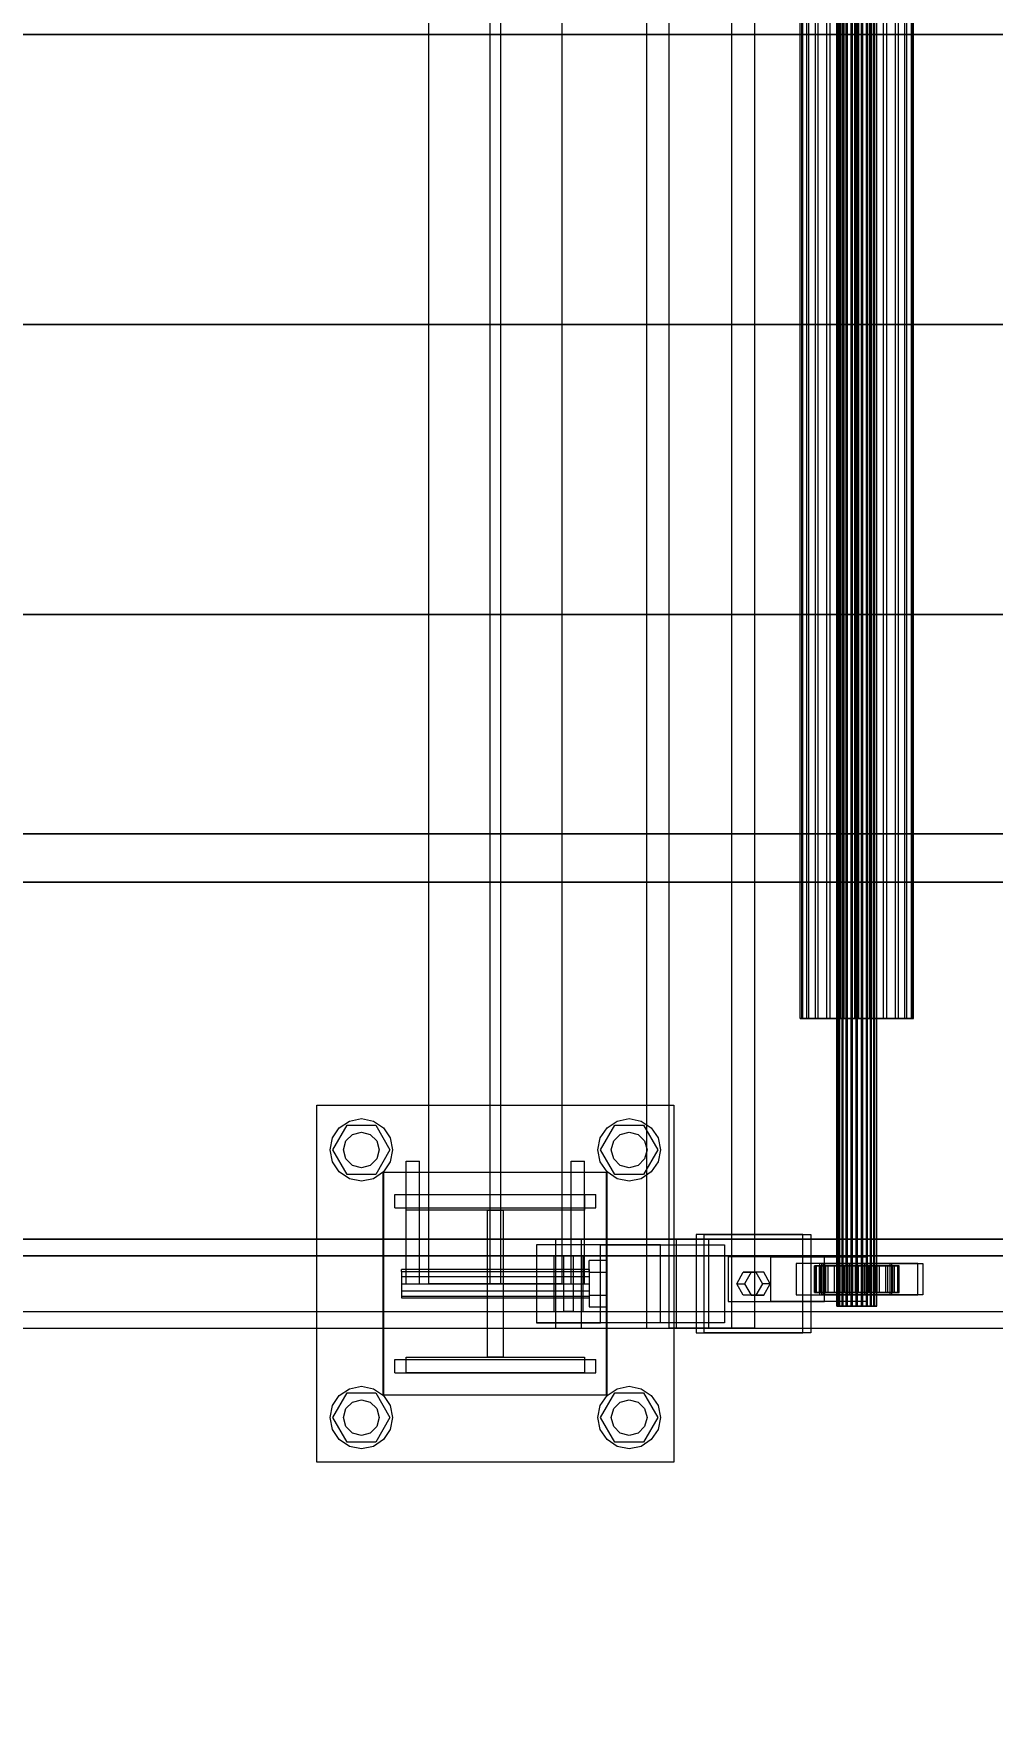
# Model space of a CAD drawing. Header units: millimetres. Extents: x -191664 to 191490, y -197311 to 10263.
# Drawn here: x 22169 to 22599, y -18620 to -17870 of the extents above; entities that cross this region are included whole.
import ezdxf

# ---------------------------------------------------------------- set-up
doc = ezdxf.new("R2010")
doc.units = ezdxf.units.MM
doc.layers.add('COTAS_INSTALACION_P', color=30, linetype='Continuous', lineweight=0)
doc.layers.add('superior_C02', color=7, linetype='Continuous', lineweight=0)
doc.dimstyles.new('PLANTA_100', dxfattribs={"dimtxt": 250, "dimasz": 150, "dimexe": 150, "dimexo": 80, "dimgap": 100, "dimtad": 1, "dimtih": 1, "dimtoh": 1, "dimdec": 1, "dimdsep": 46, "dimcen": 0.09, "dimclrd": 1, "dimclre": 1, "dimclrt": 1, "dimadec": 0, "dimazin": 0, "dimtfac": 1, "dimtdec": 4, "dimtofl": 0, "dimtmove": 0, "dimatfit": 3, "dimfxl": 1, "dimtolj": 1, "dimtzin": 0, "dimarcsym": 0})

# ---------------------------------------------------------------- blocks, each defined once
blk = doc.blocks.new('*D5')
at = {"layer": 'COTAS_INSTALACION_P', "color": 1, "lineweight": -2, "transparency": 16777216}
for p, q in [((-1000, -18080), (-1000, -25850)), ((60117.12, -18080), (60117.12, -25850)), ((-850, -25700), (59967.12, -25700))]:
    blk.add_line(p, q, dxfattribs=at)
at = {"layer": 'COTAS_INSTALACION_P', "color": 1, "transparency": 16777216}
for points in [[(-850, -25675), (-850, -25725), (-1000, -25700)], [(59967.12, -25675), (59967.12, -25725), (60117.12, -25700)]]:
    blk.add_solid(points, dxfattribs=at)
at = {"layer": 'Defpoints', "color": 0, "transparency": 16777216}
for p in [(-1000, -18000), (60117.12, -18000), (60117.12, -25700)]:
    blk.add_point(p, dxfattribs=at)

msp = doc.modelspace()

# ---------------------------------------------------------------- linework, layer by layer
at = {"layer": 'superior_C02', "color": 139, "true_color": 0x354b57}
for p, q in [((22443.49, -17550), (22443.49, -18450)), ((22453.72, -18450), (22453.72, -17550)), ((22481.75, -18450), (22481.75, -17550)), ((22491.98, -17550), (22491.98, -18450)), ((22345.76, -17570), (22345.76, -18430)), ((22373.26, -17570), (22373.26, -18430)), ((22378.26, -18430), (22378.26, -17570)), ((22405.76, -18430), (22405.76, -17570)), ((22335.76, -18397), (22335.76, -18390)), ((22335.76, -18390), (22415.76, -18390)), ((22415.76, -18390), (22415.76, -18397)), ((22415.76, -18397), (22335.76, -18397)), ((22372.26, -18463), (22372.26, -18397)), ((22372.26, -18397), (22379.26, -18397)), ((22379.26, -18397), (22379.26, -18463)), ((22513.64, -18408), (22465.83, -18408)), ((22465.83, -18408), (22465.83, -18452)), ((22469.33, -18408), (22465.83, -18408)), ((22469.33, -18452), (22469.33, -18408)), ((22469.33, -18408), (22517.15, -18408)), ((22513.64, -18452), (22513.64, -18408)), ((22513.64, -18408), (22517.15, -18408)), ((22517.15, -18408), (22517.15, -18452)), ((22402.71, -18410), (21255.1, -18410)), ((21266.79, -18410), (22414.4, -18410)), ((22456.78, -18410), (21309.17, -18410)), ((21323.78, -18410), (22471.39, -18410)), ((22422.9, -18412.5), (22394.21, -18412.5)), ((22394.21, -18412.5), (22394.21, -18447.5)), ((22449.74, -18412.5), (22394.21, -18412.5)), ((22402.71, -18410), (22402.71, -18450)), ((22414.4, -18410), (22402.71, -18410)), ((23550.31, -18410), (22402.71, -18410)), ((22414.4, -18450), (22414.4, -18410)), ((22414.4, -18410), (23562, -18410)), ((22422.9, -18447.5), (22422.9, -18412.5)), ((22422.9, -18412.5), (22478.43, -18412.5)), ((22449.74, -18447.5), (22449.74, -18412.5)), ((22449.74, -18412.5), (22478.43, -18412.5)), ((22456.78, -18410), (22456.78, -18450)), ((22471.39, -18410), (22456.78, -18410)), ((23604.38, -18410), (22456.78, -18410)), ((22471.39, -18450), (22471.39, -18410)), ((22471.39, -18410), (23618.99, -18410)), ((22478.43, -18412.5), (22478.43, -18447.5)), ((22401.98, -18417.5), (21309.9, -18417.5)), ((21323.05, -18417.5), (22415.13, -18417.5)), ((22401.98, -18417.5), (22401.98, -18442.5)), ((22415.13, -18417.5), (22401.98, -18417.5)), ((22406.47, -18417.5), (22410.64, -18417.5)), ((22406.47, -18442.5), (22406.47, -18417.5)), ((23609.6, -18417.5), (22406.47, -18417.5)), ((22410.64, -18417.5), (22410.64, -18442.5)), ((22410.64, -18417.5), (23613.77, -18417.5)), ((22415.13, -18442.5), (22415.13, -18417.5)), ((22499.3, -18418), (22480.17, -18418)), ((22480.17, -18418), (22480.17, -18438)), ((22523.29, -18418), (22480.17, -18418)), ((22499.3, -18438), (22499.3, -18418)), ((22499.3, -18418), (22542.42, -18418)), ((22522.13, -18421), (22510.65, -18421)), ((22510.65, -18421), (22510.65, -18435)), ((22522.92, -18421), (22510.65, -18421)), ((22565.08, -18421), (22521.09, -18421)), ((22521.09, -18421), (22521.09, -18435)), ((22523.43, -18421), (22521.09, -18421)), ((22522.13, -18435), (22522.13, -18421)), ((22522.13, -18421), (22534.4, -18421)), ((22522.92, -18435), (22522.92, -18421)), ((22522.92, -18421), (22534.4, -18421)), ((22523.29, -18438), (22523.29, -18418)), ((22523.29, -18418), (22542.42, -18418)), ((22523.43, -18435), (22523.43, -18421)), ((22523.43, -18421), (22567.42, -18421)), ((22534.4, -18421), (22534.4, -18435)), ((22552.73, -18421), (22541.25, -18421)), ((22541.25, -18421), (22541.25, -18435)), ((22553.53, -18421), (22541.25, -18421)), ((22542.42, -18418), (22542.42, -18438)), ((22552.73, -18435), (22552.73, -18421)), ((22552.73, -18421), (22565, -18421)), ((22553.53, -18435), (22553.53, -18421)), ((22553.53, -18421), (22565, -18421)), ((22565, -18421), (22565, -18435)), ((22565.08, -18435), (22565.08, -18421)), ((22565.08, -18421), (22567.42, -18421)), ((22567.42, -18421), (22567.42, -18435)), ((22405.76, -18430), (22345.76, -18430)), ((22378.26, -18430), (22373.26, -18430)), ((22480.17, -18438), (22499.3, -18438)), ((22480.17, -18438), (22523.29, -18438)), ((22542.42, -18438), (22499.3, -18438)), ((22510.65, -18435), (22522.13, -18435)), ((22510.65, -18435), (22522.92, -18435)), ((22521.09, -18435), (22565.08, -18435)), ((22521.09, -18435), (22523.43, -18435)), ((22534.4, -18435), (22522.13, -18435)), ((22534.4, -18435), (22522.92, -18435)), ((22542.42, -18438), (22523.29, -18438)), ((22567.42, -18435), (22523.43, -18435)), ((22541.25, -18435), (22552.73, -18435)), ((22541.25, -18435), (22553.53, -18435)), ((22565, -18435), (22552.73, -18435)), ((22565, -18435), (22553.53, -18435)), ((22567.42, -18435), (22565.08, -18435)), ((21309.9, -18442.5), (22401.98, -18442.5)), ((21323.05, -18442.5), (22415.13, -18442.5)), ((22401.98, -18442.5), (22415.13, -18442.5)), ((22410.64, -18442.5), (22406.47, -18442.5)), ((22406.47, -18442.5), (23609.6, -18442.5)), ((22410.64, -18442.5), (23613.77, -18442.5)), ((21255.1, -18450), (22402.71, -18450)), ((21266.79, -18450), (22414.4, -18450)), ((21309.17, -18450), (22456.78, -18450)), ((21323.78, -18450), (22471.39, -18450)), ((22394.21, -18447.5), (22422.9, -18447.5)), ((22449.74, -18447.5), (22394.21, -18447.5)), ((22402.71, -18450), (22414.4, -18450)), ((22402.71, -18450), (23550.31, -18450)), ((22414.4, -18450), (23562, -18450)), ((22478.43, -18447.5), (22422.9, -18447.5)), ((22443.49, -18450), (22481.75, -18450)), ((22443.49, -18450), (22453.72, -18450)), ((22478.43, -18447.5), (22449.74, -18447.5)), ((22491.98, -18450), (22453.72, -18450)), ((22456.78, -18450), (22471.39, -18450)), ((22456.78, -18450), (23604.38, -18450)), ((22465.83, -18452), (22513.64, -18452)), ((22465.83, -18452), (22469.33, -18452)), ((22517.15, -18452), (22469.33, -18452)), ((22471.39, -18450), (23618.99, -18450)), ((22491.98, -18450), (22481.75, -18450)), ((22517.15, -18452), (22513.64, -18452)), ((22335.76, -18470), (22335.76, -18463)), ((22335.76, -18463), (22415.76, -18463)), ((22379.26, -18463), (22372.26, -18463)), ((22415.76, -18463), (22415.76, -18470)), ((22415.76, -18470), (22335.76, -18470))]:
    msp.add_line(p, q, dxfattribs=at)
at = {"layer": 'superior_C02', "color": 9, "true_color": 0xbac6cb}
for p, q in [((22528.83, -18440), (22528.83, -17560)), ((22529.06, -18440), (22529.06, -17560)), ((22529.22, -18440), (22529.22, -17560)), ((22529.88, -18440), (22529.88, -17560)), ((22530.19, -18440), (22530.19, -17560)), ((22531.24, -18440), (22531.24, -17560)), ((22531.69, -18440), (22531.69, -17560)), ((22533.06, -18440), (22533.06, -17560)), ((22533.6, -18440), (22533.6, -17560)), ((22535.2, -18440), (22535.2, -17560)), ((22535.8, -18440), (22535.8, -17560)), ((22537.51, -18440), (22537.51, -17560)), ((22538.14, -18440), (22538.14, -17560)), ((22539.85, -18440), (22539.85, -17560)), ((22540.46, -18440), (22540.46, -17560)), ((22542.05, -18440), (22542.05, -17560)), ((22542.59, -18440), (22542.59, -17560)), ((22543.96, -18440), (22543.96, -17560)), ((22544.41, -18440), (22544.41, -17560)), ((22545.46, -18440), (22545.46, -17560)), ((22545.77, -18440), (22545.77, -17560)), ((22546.43, -17560), (22546.43, -18440)), ((22546.6, -18440), (22546.6, -17560)), ((22546.82, -18440), (22546.82, -17560)), ((22529.22, -18440), (22528.83, -18440)), ((22528.83, -18440), (22529.06, -18440)), ((22529.06, -18440), (22529.88, -18440)), ((22530.19, -18440), (22529.22, -18440)), ((22529.88, -18440), (22531.24, -18440)), ((22531.69, -18440), (22530.19, -18440)), ((22531.24, -18440), (22533.06, -18440)), ((22533.6, -18440), (22531.69, -18440)), ((22533.06, -18440), (22535.2, -18440)), ((22535.8, -18440), (22533.6, -18440)), ((22535.2, -18440), (22537.51, -18440)), ((22538.14, -18440), (22535.8, -18440)), ((22537.51, -18440), (22539.85, -18440)), ((22540.46, -18440), (22538.14, -18440)), ((22539.85, -18440), (22542.05, -18440)), ((22542.59, -18440), (22540.46, -18440)), ((22542.05, -18440), (22543.96, -18440)), ((22544.41, -18440), (22542.59, -18440)), ((22543.96, -18440), (22545.46, -18440)), ((22545.77, -18440), (22544.41, -18440)), ((22545.46, -18440), (22546.43, -18440)), ((22546.6, -18440), (22545.77, -18440)), ((22546.43, -18440), (22546.82, -18440)), ((22546.82, -18440), (22546.6, -18440))]:
    msp.add_line(p, q, dxfattribs=at)
at = {"layer": 'superior_C02', "color": 252, "true_color": 0x83939a}
for p, q in [((22512.44, -18311.15), (22512.44, -17688.85)), ((22513.08, -18311.15), (22513.08, -17688.85)), ((22513.54, -18311.15), (22513.54, -17688.85)), ((22515.4, -18311.15), (22515.4, -17688.85)), ((22516.28, -18311.15), (22516.28, -17688.85)), ((22519.25, -18311.15), (22519.25, -17688.85)), ((22520.5, -18311.15), (22520.5, -17688.85)), ((22524.37, -18311.15), (22524.37, -17688.85)), ((22525.9, -18311.15), (22525.9, -17688.85)), ((22530.4, -18311.15), (22530.4, -17688.85)), ((22532.11, -18311.15), (22532.11, -17688.85)), ((22536.94, -18311.15), (22536.94, -17688.85)), ((22538.71, -18311.15), (22538.71, -17688.85)), ((22543.54, -18311.15), (22543.54, -17688.85)), ((22545.25, -18311.15), (22545.25, -17688.85)), ((22549.75, -18311.15), (22549.75, -17688.85)), ((22551.28, -18311.15), (22551.28, -17688.85)), ((22555.15, -18311.15), (22555.15, -17688.85)), ((22556.4, -18311.15), (22556.4, -17688.85)), ((22559.37, -18311.15), (22559.37, -17688.85)), ((22560.25, -18311.15), (22560.25, -17688.85)), ((22562.12, -17688.85), (22562.12, -18311.15)), ((22562.57, -18311.15), (22562.57, -17688.85)), ((22563.21, -18311.15), (22563.21, -17688.85)), ((22513.54, -18311.15), (22512.44, -18311.15)), ((22512.44, -18311.15), (22513.08, -18311.15)), ((22513.08, -18311.15), (22515.4, -18311.15)), ((22516.28, -18311.15), (22513.54, -18311.15)), ((22515.4, -18311.15), (22519.25, -18311.15)), ((22520.5, -18311.15), (22516.28, -18311.15)), ((22519.25, -18311.15), (22524.37, -18311.15)), ((22525.9, -18311.15), (22520.5, -18311.15)), ((22524.37, -18311.15), (22530.4, -18311.15)), ((22532.11, -18311.15), (22525.9, -18311.15)), ((22530.4, -18311.15), (22536.94, -18311.15)), ((22538.71, -18311.15), (22532.11, -18311.15)), ((22536.94, -18311.15), (22543.54, -18311.15)), ((22545.25, -18311.15), (22538.71, -18311.15)), ((22543.54, -18311.15), (22549.75, -18311.15)), ((22551.28, -18311.15), (22545.25, -18311.15)), ((22549.75, -18311.15), (22555.15, -18311.15)), ((22556.4, -18311.15), (22551.28, -18311.15)), ((22555.15, -18311.15), (22559.37, -18311.15)), ((22560.25, -18311.15), (22556.4, -18311.15)), ((22559.37, -18311.15), (22562.12, -18311.15)), ((22562.57, -18311.15), (22560.25, -18311.15)), ((22562.12, -18311.15), (22563.21, -18311.15)), ((22563.21, -18311.15), (22562.57, -18311.15))]:
    msp.add_line(p, q, dxfattribs=at)
at = {"layer": 'superior_C02', "color": 139, "true_color": 0x345e4e}
for p, q in [((21825.74, -17870), (22763.44, -17870)), ((22765.18, -17870), (21827.48, -17870)), ((21825.74, -18000), (22763.44, -18000)), ((22765.18, -18000), (21827.48, -18000)), ((21825.74, -18130), (22763.44, -18130)), ((22765.18, -18130), (21827.48, -18130)), ((22743.43, -18228.3), (21805.73, -18228.3)), ((21807.48, -18228.3), (22745.18, -18228.3))]:
    msp.add_line(p, q, dxfattribs=at)
at = {"layer": 'superior_C02', "color": 251, "true_color": 0x586d65}
for p, q in [((25411.09, -18250), (16335.43, -18250)), ((16336.9, -18250), (25412.56, -18250))]:
    msp.add_line(p, q, dxfattribs=at)
at = {"layer": 'superior_C02', "color": 251, "true_color": 0x4e626d}
for p, q in [((22295.76, -18510), (22295.76, -18350)), ((22295.76, -18350), (22455.76, -18350)), ((22455.76, -18350), (22455.76, -18510)), ((22335.76, -18430), (22335.76, -18375)), ((22335.76, -18375), (22341.76, -18375)), ((22341.76, -18430), (22341.76, -18375)), ((22409.76, -18430), (22409.76, -18375)), ((22409.76, -18375), (22415.76, -18375)), ((22415.76, -18430), (22415.76, -18375)), ((22325.46, -18480), (22325.46, -18380)), ((22325.46, -18380), (22425.46, -18380)), ((22325.76, -18480), (22325.76, -18380)), ((22325.76, -18380), (22425.76, -18380)), ((22425.46, -18380), (22425.46, -18480)), ((22425.76, -18380), (22425.76, -18480)), ((22330.76, -18390), (22420.76, -18390)), ((22330.76, -18396), (22330.76, -18390)), ((22420.76, -18396), (22420.76, -18390)), ((22330.76, -18396), (22420.76, -18396)), ((22335.76, -18430), (22341.76, -18430)), ((22409.76, -18430), (22415.76, -18430)), ((22330.76, -18464), (22420.76, -18464)), ((22330.76, -18470), (22330.76, -18464)), ((22420.76, -18470), (22420.76, -18464)), ((22330.76, -18470), (22420.76, -18470)), ((22425.46, -18480), (22325.46, -18480)), ((22425.76, -18480), (22325.76, -18480)), ((22455.76, -18510), (22295.76, -18510))]:
    msp.add_line(p, q, dxfattribs=at)
at = {"layer": 'superior_C02', "color": 9, "true_color": 0xaebcc4}
for p, q in [((22305.86, -18360.1), (22310.4, -18357.07)), ((22310.4, -18357.07), (22315.76, -18356)), ((22315.76, -18356), (22321.11, -18357.07)), ((22321.11, -18357.07), (22325.66, -18360.1)), ((22425.86, -18360.1), (22430.4, -18357.07)), ((22430.4, -18357.07), (22435.76, -18356)), ((22435.76, -18356), (22441.11, -18357.07)), ((22441.11, -18357.07), (22445.66, -18360.1)), ((22301.76, -18370), (22302.82, -18364.64)), ((22302.82, -18364.64), (22305.86, -18360.1)), ((22302.96, -18370), (22309.36, -18358.91)), ((22308.83, -18366), (22311.76, -18363.07)), ((22309.36, -18358.91), (22322.16, -18358.91)), ((22311.76, -18363.07), (22315.76, -18362)), ((22315.76, -18362), (22319.76, -18363.07)), ((22319.76, -18363.07), (22322.68, -18366)), ((22322.16, -18358.91), (22328.56, -18370)), ((22325.66, -18360.1), (22328.69, -18364.64)), ((22328.69, -18364.64), (22329.76, -18370)), ((22421.76, -18370), (22422.82, -18364.64)), ((22422.82, -18364.64), (22425.86, -18360.1)), ((22422.96, -18370), (22429.36, -18358.91)), ((22428.83, -18366), (22431.76, -18363.07)), ((22429.36, -18358.91), (22442.16, -18358.91)), ((22431.76, -18363.07), (22435.76, -18362)), ((22435.76, -18362), (22439.76, -18363.07)), ((22439.76, -18363.07), (22442.68, -18366)), ((22442.16, -18358.91), (22448.56, -18370)), ((22445.66, -18360.1), (22448.69, -18364.64)), ((22448.69, -18364.64), (22449.76, -18370)), ((22302.82, -18375.36), (22301.76, -18370)), ((22309.36, -18381.09), (22302.96, -18370)), ((22307.76, -18370), (22308.83, -18366)), ((22308.83, -18374), (22307.76, -18370)), ((22328.56, -18370), (22322.16, -18381.09)), ((22322.68, -18366), (22323.76, -18370)), ((22323.76, -18370), (22322.68, -18374)), ((22329.76, -18370), (22328.69, -18375.36)), ((22422.82, -18375.36), (22421.76, -18370)), ((22429.36, -18381.09), (22422.96, -18370)), ((22427.76, -18370), (22428.83, -18366)), ((22428.83, -18374), (22427.76, -18370)), ((22448.56, -18370), (22442.16, -18381.09)), ((22442.68, -18366), (22443.76, -18370)), ((22443.76, -18370), (22442.68, -18374)), ((22449.76, -18370), (22448.69, -18375.36)), ((22305.86, -18379.9), (22302.82, -18375.36)), ((22311.76, -18376.93), (22308.83, -18374)), ((22315.76, -18378), (22311.76, -18376.93)), ((22319.76, -18376.93), (22315.76, -18378)), ((22322.68, -18374), (22319.76, -18376.93)), ((22328.69, -18375.36), (22325.66, -18379.9)), ((22425.86, -18379.9), (22422.82, -18375.36)), ((22431.76, -18376.93), (22428.83, -18374)), ((22435.76, -18378), (22431.76, -18376.93)), ((22439.76, -18376.93), (22435.76, -18378)), ((22442.68, -18374), (22439.76, -18376.93)), ((22448.69, -18375.36), (22445.66, -18379.9)), ((22310.4, -18382.93), (22305.86, -18379.9)), ((22322.16, -18381.09), (22309.36, -18381.09)), ((22315.76, -18384), (22310.4, -18382.93)), ((22321.11, -18382.93), (22315.76, -18384)), ((22325.66, -18379.9), (22321.11, -18382.93)), ((22430.4, -18382.93), (22425.86, -18379.9)), ((22442.16, -18381.09), (22429.36, -18381.09)), ((22435.76, -18384), (22430.4, -18382.93)), ((22441.11, -18382.93), (22435.76, -18384)), ((22445.66, -18379.9), (22441.11, -18382.93)), ((22333.76, -18424.46), (22333.76, -18423.6)), ((22417.76, -18423.6), (22333.76, -18423.6)), ((22333.76, -18424.46), (22333.76, -18426.8)), ((22333.76, -18424.46), (22417.76, -18424.46)), ((22417.76, -18424.8), (22417.76, -18419.6)), ((22425.76, -18419.6), (22417.76, -18419.6)), ((22417.76, -18423.6), (22417.76, -18424.46)), ((22417.76, -18424.46), (22417.76, -18426.8)), ((22425.76, -18419.6), (22425.76, -18424.8)), ((22333.76, -18426.8), (22333.76, -18430)), ((22333.76, -18426.8), (22417.76, -18426.8)), ((22333.76, -18430), (22333.76, -18433.2)), ((22333.76, -18430), (22417.76, -18430)), ((22417.76, -18424.8), (22417.76, -18435.2)), ((22417.76, -18424.8), (22425.76, -18424.8)), ((22417.76, -18426.8), (22417.76, -18430)), ((22417.76, -18430), (22417.76, -18433.2)), ((22425.76, -18424.8), (22425.76, -18435.2)), ((22333.76, -18433.2), (22333.76, -18435.54)), ((22333.76, -18433.2), (22417.76, -18433.2)), ((22333.76, -18435.54), (22333.76, -18436.4)), ((22333.76, -18435.54), (22417.76, -18435.54)), ((22333.76, -18436.4), (22417.76, -18436.4)), ((22417.76, -18433.2), (22417.76, -18435.54)), ((22417.76, -18435.2), (22417.76, -18440.4)), ((22417.76, -18435.2), (22425.76, -18435.2)), ((22417.76, -18435.54), (22417.76, -18436.4)), ((22425.76, -18435.2), (22425.76, -18440.4)), ((22417.76, -18440.4), (22425.76, -18440.4)), ((22305.86, -18480.1), (22310.4, -18477.07)), ((22310.4, -18477.07), (22315.76, -18476)), ((22315.76, -18476), (22321.11, -18477.07)), ((22321.11, -18477.07), (22325.66, -18480.1)), ((22425.86, -18480.1), (22430.4, -18477.07)), ((22430.4, -18477.07), (22435.76, -18476)), ((22435.76, -18476), (22441.11, -18477.07)), ((22441.11, -18477.07), (22445.66, -18480.1)), ((22301.76, -18490), (22302.82, -18484.64)), ((22302.82, -18484.64), (22305.86, -18480.1)), ((22302.96, -18490), (22309.36, -18478.91)), ((22308.83, -18486), (22311.76, -18483.07)), ((22309.36, -18478.91), (22322.16, -18478.91)), ((22311.76, -18483.07), (22315.76, -18482)), ((22315.76, -18482), (22319.76, -18483.07)), ((22319.76, -18483.07), (22322.68, -18486)), ((22322.16, -18478.91), (22328.56, -18490)), ((22325.66, -18480.1), (22328.69, -18484.64)), ((22328.69, -18484.64), (22329.76, -18490)), ((22421.76, -18490), (22422.82, -18484.64)), ((22422.82, -18484.64), (22425.86, -18480.1)), ((22422.96, -18490), (22429.36, -18478.91)), ((22428.83, -18486), (22431.76, -18483.07)), ((22429.36, -18478.91), (22442.16, -18478.91)), ((22431.76, -18483.07), (22435.76, -18482)), ((22435.76, -18482), (22439.76, -18483.07)), ((22439.76, -18483.07), (22442.68, -18486)), ((22442.16, -18478.91), (22448.56, -18490)), ((22445.66, -18480.1), (22448.69, -18484.64)), ((22448.69, -18484.64), (22449.76, -18490)), ((22302.82, -18495.36), (22301.76, -18490)), ((22309.36, -18501.09), (22302.96, -18490)), ((22307.76, -18490), (22308.83, -18486)), ((22308.83, -18494), (22307.76, -18490)), ((22328.56, -18490), (22322.16, -18501.09)), ((22322.68, -18486), (22323.76, -18490)), ((22323.76, -18490), (22322.68, -18494)), ((22329.76, -18490), (22328.69, -18495.36)), ((22422.82, -18495.36), (22421.76, -18490)), ((22429.36, -18501.09), (22422.96, -18490)), ((22427.76, -18490), (22428.83, -18486)), ((22428.83, -18494), (22427.76, -18490)), ((22448.56, -18490), (22442.16, -18501.09)), ((22442.68, -18486), (22443.76, -18490)), ((22443.76, -18490), (22442.68, -18494)), ((22449.76, -18490), (22448.69, -18495.36)), ((22305.86, -18499.9), (22302.82, -18495.36)), ((22311.76, -18496.93), (22308.83, -18494)), ((22315.76, -18498), (22311.76, -18496.93)), ((22319.76, -18496.93), (22315.76, -18498)), ((22322.68, -18494), (22319.76, -18496.93)), ((22328.69, -18495.36), (22325.66, -18499.9)), ((22425.86, -18499.9), (22422.82, -18495.36)), ((22431.76, -18496.93), (22428.83, -18494)), ((22435.76, -18498), (22431.76, -18496.93)), ((22439.76, -18496.93), (22435.76, -18498)), ((22442.68, -18494), (22439.76, -18496.93)), ((22448.69, -18495.36), (22445.66, -18499.9)), ((22310.4, -18502.93), (22305.86, -18499.9)), ((22322.16, -18501.09), (22309.36, -18501.09)), ((22315.76, -18504), (22310.4, -18502.93)), ((22321.11, -18502.93), (22315.76, -18504)), ((22325.66, -18499.9), (22321.11, -18502.93)), ((22430.4, -18502.93), (22425.86, -18499.9)), ((22442.16, -18501.09), (22429.36, -18501.09)), ((22435.76, -18504), (22430.4, -18502.93)), ((22441.11, -18502.93), (22435.76, -18504)), ((22445.66, -18499.9), (22441.11, -18502.93))]:
    msp.add_line(p, q, dxfattribs=at)
at = {"layer": 'superior_C02', "color": 155, "true_color": 0x617580}
for p, q in [((22519.31, -18422), (22518.84, -18422)), ((22518.84, -18422), (22528.83, -18422)), ((22518.84, -18434), (22518.84, -18422)), ((22518.84, -18422), (22519.66, -18422)), ((22521.05, -18422), (22519.31, -18422)), ((22519.31, -18422), (22529.06, -18422)), ((22519.31, -18434), (22519.31, -18422)), ((22519.66, -18422), (22529.22, -18422)), ((22519.66, -18434), (22519.66, -18422)), ((22519.66, -18422), (22521.71, -18422)), ((22523.93, -18422), (22521.05, -18422)), ((22521.05, -18422), (22529.88, -18422)), ((22521.05, -18434), (22521.05, -18422)), ((22521.71, -18422), (22530.19, -18422)), ((22521.71, -18434), (22521.71, -18422)), ((22521.71, -18422), (22524.87, -18422)), ((22527.76, -18422), (22523.93, -18422)), ((22523.93, -18422), (22531.24, -18422)), ((22523.93, -18434), (22523.93, -18422)), ((22524.87, -18422), (22531.69, -18422)), ((22524.87, -18434), (22524.87, -18422)), ((22524.87, -18422), (22528.9, -18422)), ((22532.27, -18422), (22527.76, -18422)), ((22527.76, -18422), (22533.06, -18422)), ((22527.76, -18434), (22527.76, -18422)), ((22528.83, -18422), (22529.06, -18422)), ((22528.83, -18422), (22528.83, -18434)), ((22529.22, -18422), (22528.83, -18422)), ((22528.9, -18422), (22533.6, -18422)), ((22528.9, -18434), (22528.9, -18422)), ((22528.9, -18422), (22533.55, -18422)), ((22529.06, -18422), (22529.88, -18422)), ((22529.06, -18422), (22529.06, -18434)), ((22529.22, -18422), (22529.22, -18434)), ((22530.19, -18422), (22529.22, -18422)), ((22529.88, -18422), (22531.24, -18422)), ((22529.88, -18422), (22529.88, -18434)), ((22530.19, -18422), (22530.19, -18434)), ((22531.69, -18422), (22530.19, -18422)), ((22531.24, -18422), (22533.06, -18422)), ((22531.24, -18422), (22531.24, -18434)), ((22531.69, -18422), (22531.69, -18434)), ((22533.6, -18422), (22531.69, -18422)), ((22537.17, -18422), (22532.27, -18422)), ((22532.27, -18422), (22535.2, -18422)), ((22532.27, -18434), (22532.27, -18422)), ((22533.06, -18422), (22535.2, -18422)), ((22533.06, -18422), (22533.06, -18434)), ((22533.55, -18422), (22535.8, -18422)), ((22533.55, -18434), (22533.55, -18422)), ((22533.55, -18422), (22538.49, -18422)), ((22533.6, -18422), (22533.6, -18434)), ((22535.8, -18422), (22533.6, -18422)), ((22535.2, -18422), (22537.51, -18422)), ((22535.2, -18422), (22535.2, -18434)), ((22535.8, -18422), (22535.8, -18434)), ((22538.14, -18422), (22535.8, -18422)), ((22542.1, -18422), (22537.17, -18422)), ((22537.17, -18422), (22537.51, -18422)), ((22537.17, -18434), (22537.17, -18422)), ((22537.51, -18422), (22539.85, -18422)), ((22537.51, -18422), (22537.51, -18434)), ((22538.49, -18422), (22538.14, -18422)), ((22538.14, -18422), (22538.14, -18434)), ((22540.46, -18422), (22538.14, -18422)), ((22538.49, -18434), (22538.49, -18422)), ((22538.49, -18422), (22543.38, -18422)), ((22542.1, -18422), (22539.85, -18422)), ((22539.85, -18422), (22542.05, -18422)), ((22539.85, -18422), (22539.85, -18434)), ((22543.38, -18422), (22540.46, -18422)), ((22540.46, -18422), (22540.46, -18434)), ((22542.59, -18422), (22540.46, -18422)), ((22546.75, -18422), (22542.05, -18422)), ((22542.05, -18422), (22543.96, -18422)), ((22542.05, -18422), (22542.05, -18434)), ((22546.75, -18422), (22542.1, -18422)), ((22542.1, -18434), (22542.1, -18422)), ((22547.89, -18422), (22542.59, -18422)), ((22542.59, -18422), (22542.59, -18434)), ((22544.41, -18422), (22542.59, -18422)), ((22543.38, -18434), (22543.38, -18422)), ((22543.38, -18422), (22547.89, -18422)), ((22550.79, -18422), (22543.96, -18422)), ((22543.96, -18422), (22545.46, -18422)), ((22543.96, -18422), (22543.96, -18434)), ((22551.72, -18422), (22544.41, -18422)), ((22544.41, -18422), (22544.41, -18434)), ((22545.77, -18422), (22544.41, -18422)), ((22553.94, -18422), (22545.46, -18422)), ((22545.46, -18422), (22546.43, -18422)), ((22545.46, -18422), (22545.46, -18434)), ((22554.6, -18422), (22545.77, -18422)), ((22545.77, -18422), (22545.77, -18434)), ((22546.6, -18422), (22545.77, -18422)), ((22546.43, -18422), (22556, -18422)), ((22546.43, -18434), (22546.43, -18422)), ((22546.43, -18422), (22546.82, -18422)), ((22556.34, -18422), (22546.6, -18422)), ((22546.6, -18422), (22546.6, -18434)), ((22546.82, -18422), (22546.6, -18422)), ((22550.79, -18422), (22546.75, -18422)), ((22546.75, -18434), (22546.75, -18422)), ((22556.81, -18422), (22546.82, -18422)), ((22546.82, -18422), (22546.82, -18434)), ((22547.89, -18434), (22547.89, -18422)), ((22547.89, -18422), (22551.72, -18422)), ((22553.94, -18422), (22550.79, -18422)), ((22550.79, -18434), (22550.79, -18422)), ((22551.72, -18434), (22551.72, -18422)), ((22551.72, -18422), (22554.6, -18422)), ((22556, -18422), (22553.94, -18422)), ((22553.94, -18434), (22553.94, -18422)), ((22554.6, -18434), (22554.6, -18422)), ((22554.6, -18422), (22556.34, -18422)), ((22556, -18422), (22556, -18434)), ((22556.81, -18422), (22556, -18422)), ((22556.34, -18434), (22556.34, -18422)), ((22556.34, -18422), (22556.81, -18422)), ((22556.81, -18434), (22556.81, -18422)), ((22528.83, -18434), (22518.84, -18434)), ((22518.84, -18434), (22519.31, -18434)), ((22519.66, -18434), (22518.84, -18434)), ((22529.06, -18434), (22519.31, -18434)), ((22519.31, -18434), (22521.05, -18434)), ((22529.22, -18434), (22519.66, -18434)), ((22521.71, -18434), (22519.66, -18434)), ((22529.88, -18434), (22521.05, -18434)), ((22521.05, -18434), (22523.93, -18434)), ((22530.19, -18434), (22521.71, -18434)), ((22524.87, -18434), (22521.71, -18434)), ((22531.24, -18434), (22523.93, -18434)), ((22523.93, -18434), (22527.76, -18434)), ((22531.69, -18434), (22524.87, -18434)), ((22528.9, -18434), (22524.87, -18434)), ((22533.06, -18434), (22527.76, -18434)), ((22527.76, -18434), (22532.27, -18434)), ((22529.06, -18434), (22528.83, -18434)), ((22528.83, -18434), (22529.22, -18434)), ((22533.6, -18434), (22528.9, -18434)), ((22533.55, -18434), (22528.9, -18434)), ((22529.88, -18434), (22529.06, -18434)), ((22529.22, -18434), (22530.19, -18434)), ((22531.24, -18434), (22529.88, -18434)), ((22530.19, -18434), (22531.69, -18434)), ((22533.06, -18434), (22531.24, -18434)), ((22531.69, -18434), (22533.6, -18434)), ((22535.2, -18434), (22532.27, -18434)), ((22532.27, -18434), (22537.17, -18434)), ((22535.2, -18434), (22533.06, -18434)), ((22535.8, -18434), (22533.55, -18434)), ((22538.49, -18434), (22533.55, -18434)), ((22533.6, -18434), (22535.8, -18434)), ((22537.51, -18434), (22535.2, -18434)), ((22535.8, -18434), (22538.14, -18434)), ((22537.51, -18434), (22537.17, -18434)), ((22537.17, -18434), (22542.1, -18434)), ((22539.85, -18434), (22537.51, -18434)), ((22538.14, -18434), (22538.49, -18434)), ((22538.14, -18434), (22540.46, -18434)), ((22543.38, -18434), (22538.49, -18434)), ((22542.05, -18434), (22539.85, -18434)), ((22539.85, -18434), (22542.1, -18434)), ((22540.46, -18434), (22543.38, -18434)), ((22540.46, -18434), (22542.59, -18434)), ((22543.96, -18434), (22542.05, -18434)), ((22542.05, -18434), (22546.75, -18434)), ((22542.1, -18434), (22546.75, -18434)), ((22542.59, -18434), (22547.89, -18434)), ((22542.59, -18434), (22544.41, -18434)), ((22547.89, -18434), (22543.38, -18434)), ((22545.46, -18434), (22543.96, -18434)), ((22543.96, -18434), (22550.79, -18434)), ((22544.41, -18434), (22551.72, -18434)), ((22544.41, -18434), (22545.77, -18434)), ((22546.43, -18434), (22545.46, -18434)), ((22545.46, -18434), (22553.94, -18434)), ((22545.77, -18434), (22554.6, -18434)), ((22545.77, -18434), (22546.6, -18434)), ((22556, -18434), (22546.43, -18434)), ((22546.82, -18434), (22546.43, -18434)), ((22546.6, -18434), (22556.34, -18434)), ((22546.6, -18434), (22546.82, -18434)), ((22546.75, -18434), (22550.79, -18434)), ((22546.82, -18434), (22556.81, -18434)), ((22551.72, -18434), (22547.89, -18434)), ((22550.79, -18434), (22553.94, -18434)), ((22554.6, -18434), (22551.72, -18434)), ((22553.94, -18434), (22556, -18434)), ((22556.34, -18434), (22554.6, -18434)), ((22556, -18434), (22556.81, -18434)), ((22556.81, -18434), (22556.34, -18434))]:
    msp.add_line(p, q, dxfattribs=at)
at = {"layer": 'superior_C02', "color": 9, "true_color": 0xbdc8cc}
for p, q in [((22484, -18430), (22486.87, -18424.8)), ((22486.87, -18435.2), (22484, -18430)), ((22484, -18430), (22487.5, -18430)), ((22486.87, -18424.8), (22492.6, -18424.8)), ((22490.37, -18424.8), (22486.87, -18424.8)), ((22490.37, -18424.8), (22487.5, -18430)), ((22487.5, -18430), (22490.37, -18435.2)), ((22496.11, -18424.8), (22490.37, -18424.8)), ((22492.6, -18424.8), (22495.47, -18430)), ((22496.11, -18424.8), (22492.6, -18424.8)), ((22495.47, -18430), (22492.6, -18435.2)), ((22498.98, -18430), (22495.47, -18430)), ((22498.98, -18430), (22496.11, -18424.8)), ((22496.11, -18435.2), (22498.98, -18430)), ((22492.6, -18435.2), (22486.87, -18435.2)), ((22490.37, -18435.2), (22486.87, -18435.2)), ((22490.37, -18435.2), (22496.11, -18435.2)), ((22496.11, -18435.2), (22492.6, -18435.2))]:
    msp.add_line(p, q, dxfattribs=at)

# ---------------------------------------------------------------- dimensions: what is measured, and where the dimension line sits
at = {"layer": 'COTAS_INSTALACION_P'}
dim = msp.add_aligned_dim(p1=(-1000, -18000), p2=(60117.12, -18000), distance=-7700, text='<> P', dimstyle='PLANTA_100', dxfattribs=at)
dim.commit()
dim.dimension.update_dxf_attribs({"geometry": '*D5', "text_midpoint": (29558.56, -25700)})

doc.saveas('drawing.dxf')
